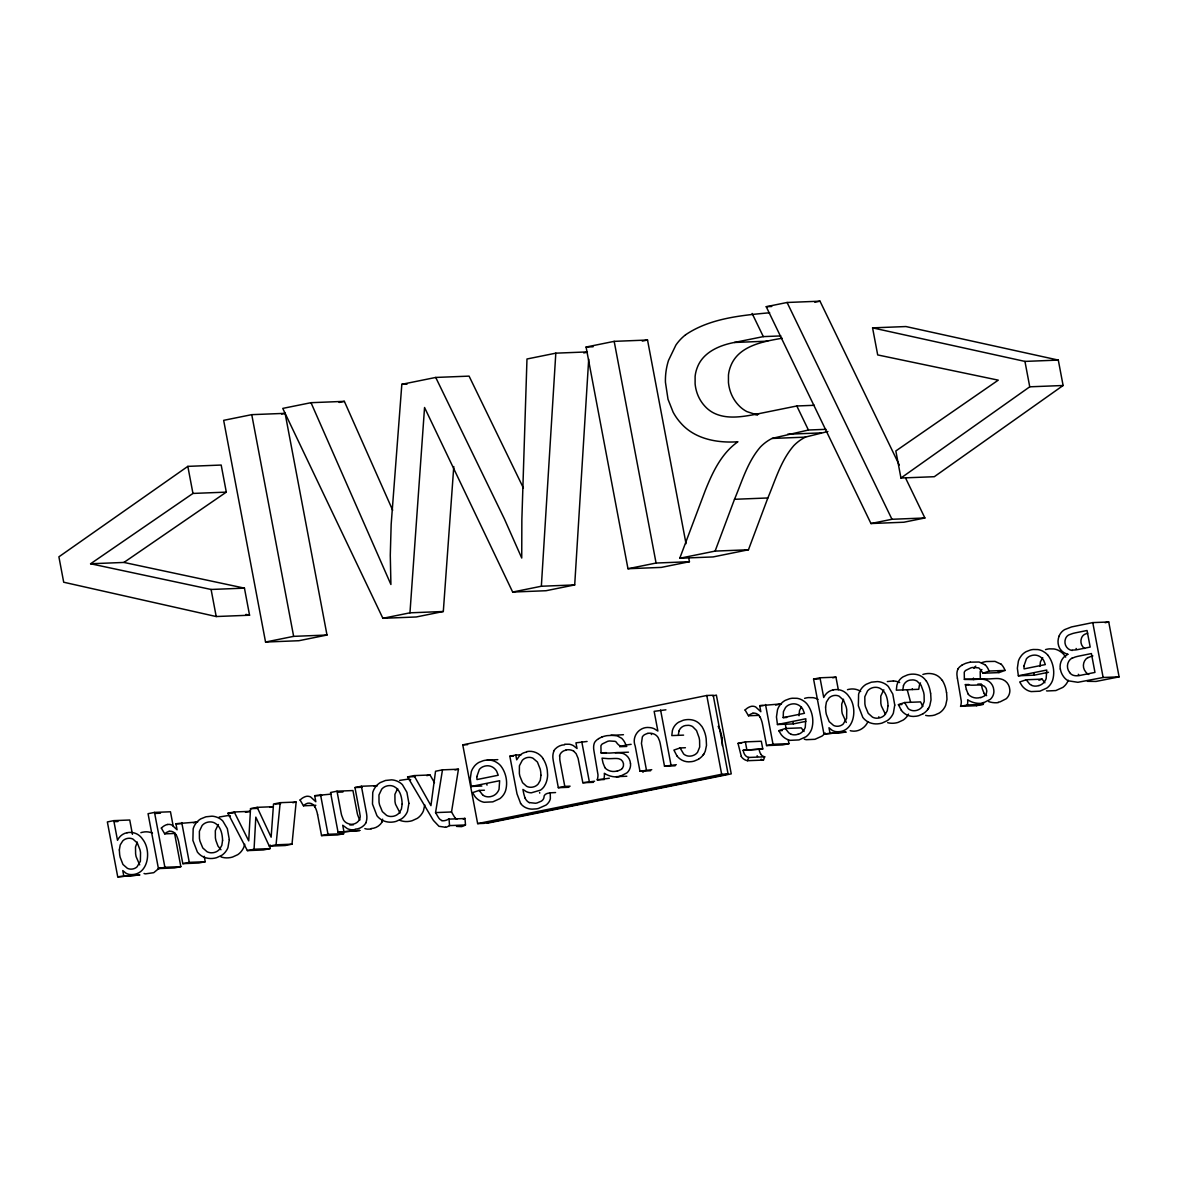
<?xml version="1.0" encoding="UTF-8"?>
<svg xmlns="http://www.w3.org/2000/svg" width="1178" height="1178" viewBox="0 0 1178 1178"><rect width="100%" height="100%" fill="white"/><g stroke="black" fill="none" stroke-linecap="round" stroke-linejoin="round"><path stroke-width="1.5" d="M912.273 689.542L912.273 688.777M698.657 759.074A16.168 15.491 87.7 0 0 705.283 751.122L706.505 745.365L706.152 738.591A29.421 28.198 87.7 0 0 701.882 726.428L701.381 725.957A15.314 14.681 87.7 0 0 694.181 720.465A19.893 19.054 87.7 0 0 685.243 719.832A24.105 23.104 87.7 0 0 683.122 720.303L678.557 722.247A14.165 13.576 87.7 0 0 672.388 730.537L671.799 735.587L678.263 735.337L678.97 731.17M902.775 689.925L903.497 685.743M269.806 807.372L273.119 806.709L257.172 807.342L250.531 808.682L248.72 840.871L234.216 811.981L227.943 813.247L247.365 850.604L263.312 849.971L270.027 848.616L270.248 845.038M247.365 850.604L254.065 849.235L255.817 817.134L269.306 846.157L285.267 845.524L292.011 844.17L296.149 802.056L280.187 802.674L273.517 804.029L271.146 837.19L257.172 807.342M392.686 510.265L344.359 401.359L311.007 402.685L282.764 408.398L382.879 618.303L409.959 612.825L424.551 407.5L512.666 592.048L541.35 586.246L555.81 353.164L587.395 351.913M512.666 592.048L546.018 590.723L574.702 584.921L588.706 359.172M382.879 618.303L416.232 616.977L443.311 611.5L453.78 466.562M523.4 488.031L469.08 376.121L435.727 377.446L401.831 384.308L391.17 524.298L390.286 555.28L390.919 584.494L311.007 402.685M722.364 745.762L722.099 737.958M269.306 846.157L276.05 844.803L280.187 802.674M424.772 804.883L423.476 810.685A16.212 15.55 87.7 0 1 422.21 813.203L421.164 814.72A16.934 16.227 87.7 0 1 417.277 818.371L412.226 820.683A24.591 23.575 87.7 0 1 409.679 821.287A20.085 19.26 87.7 0 1 400.049 820.418M559.771 756.173L559.8 759.383A32.94 31.57 87.7 0 0 560.227 762.21L564.792 786.389L570.108 786.182M441.883 820.433A6.317 6.052 87.7 0 1 439.512 818.901A4.506 4.314 87.7 0 1 439.144 818.489L438.893 818.136A34.309 32.881 87.7 0 1 437.656 816.192L435.565 812.599L442.486 769.852L458.448 769.219L451.527 811.981L453.604 815.559A34.309 32.881 87.7 0 0 454.841 817.503L455.106 817.856A4.506 4.314 87.7 0 0 455.459 818.268M244.744 844.243L243.89 847.011A16.212 15.55 87.7 0 1 242.624 849.529L241.578 851.046A16.934 16.227 87.7 0 1 237.691 854.698L232.64 857.01A24.591 23.575 87.7 0 1 230.093 857.613A20.085 19.26 87.7 0 1 221.052 856.951M685.537 334.817A48.313 46.295 87.7 0 0 675.907 345.051L668.5 360.439A63.317 60.682 87.7 0 0 665.437 382.232L668.014 399.268L673.124 412.182A54.365 52.097 87.7 0 0 680.81 423.079C694.843 439.173 717.564 443.208 737.914 441.765C721.422 453.353 712.572 472.275 705.298 490.446L679.765 558.254L715.105 551.098L734.498 499.295C742.052 481.449 747.529 461.82 760.473 446.933A45.25 43.365 87.7 0 1 772.15 438.378L808.417 430.014L825.969 429.322M679.765 558.254L713.117 556.929L748.457 549.773L767.85 497.97C775.404 480.123 780.881 460.51 793.825 445.608A45.25 43.365 87.7 0 1 805.502 437.067L827.898 431.501M747.5 760.708L748.752 757.454L764.699 756.821L763.462 760.075L747.5 760.708A10.057 9.63 87.7 0 1 741.168 756.409M651.316 734.571L651.67 733.806M867.921 721.643C865.315 727.813 858.497 732.112 851.753 731.008A11.795 11.309 87.7 0 1 850.251 730.64M137.281 842.079L135.499 846.982L135.603 853.741A38.653 37.048 87.7 0 0 136.103 856.627L139.681 864.858M843.492 699.231L841.71 704.12L841.814 710.879A38.653 37.048 87.7 0 0 842.314 713.78L846.305 722.467M704.076 753.611L703.075 755.113M928.588 708.199L927.587 709.701M803.529 730.507L804.191 729.535A11.5 11.029 87.7 0 0 805.251 727.312L805.84 718.771L777.451 724.529L776.464 716.916L777.48 709.892A16.919 16.212 87.7 0 1 779.026 706.476L780.587 704.253A16.536 15.844 87.7 0 1 785.284 700.365L789.54 698.745A23.575 22.603 87.7 0 1 792.426 698.23L797.02 698.304A16.86 16.153 87.7 0 1 802.056 699.982L804.368 701.47A17.287 16.566 87.7 0 1 807.107 704.091C812.305 710.908 814.189 720.45 811.789 728.711A16.816 16.124 87.7 0 1 810.214 732.098A17.155 16.433 87.7 0 1 809.168 733.614A16.654 15.962 87.7 0 1 805.958 736.78L798.993 739.917L790.35 740.329A15.682 15.034 87.7 0 1 786.433 738.989A16.242 15.564 87.7 0 1 781.161 734.571L778.805 730.699L785.314 728.49L801.261 727.857L804.014 731.523M159.899 867.597L153.744 872.677L145.542 873.855A11.795 11.309 87.7 0 1 144.04 873.487M801.482 706.918L799.509 710.555L799.037 715.738M397.619 788.597L394.91 794.355L394.983 801.526A34.044 32.631 87.7 0 0 395.543 804.309L400.049 813.011M981.892 669.531L981.554 669.826A7.51 7.201 87.7 0 0 980.685 670.812A4.462 4.27 87.7 0 0 980.199 671.651L980.332 678.734L988.533 678.955A128.181 122.851 87.7 0 0 992.274 678.719L994.954 678.572A35.517 34.029 87.7 0 1 998.208 678.557A16.787 16.094 87.7 0 1 1003.273 679.824A11.441 10.97 87.7 0 1 1009.752 689.351L1009.855 690.544A10.528 10.087 87.7 0 1 1008.427 696.007L1007.794 696.978A10.793 10.337 87.7 0 1 1006.189 698.76L1000.255 701.779A25.342 24.296 87.7 0 1 998.267 702.221M1065.28 655.984L1067.828 654.32M685.537 334.817C709.922 318.251 741.36 315.365 769.676 312.759M900.949 478.018L1029.749 386.811L1063.101 385.5L1058.3 360.085L905.926 326.542L872.574 327.867L877.698 354.931L998.252 380.155L895.84 450.953L900.949 478.018L934.301 476.707L1063.101 385.5M187.832 466.37L58.9 556.826L63.7 582.226L216.207 616.536L249.559 615.211L244.45 588.146L123.94 562.436L90.588 563.761L192.956 493.435L226.309 492.124L221.184 465.045L187.832 466.37L192.956 493.435M123.94 562.436L226.309 492.124M598.645 738.577L601.973 736.972M961.97 665.084L965.312 663.479A34.177 32.748 87.7 0 1 970.289 662.183M698.569 759.206L694.402 761.017A23.56 22.573 87.7 0 1 691.736 761.621L688.732 761.857A15.947 15.285 87.7 0 1 676.805 755.761M923.081 713.78L918.914 715.606A23.56 22.573 87.7 0 1 916.248 716.209L913.245 716.445A15.947 15.285 87.7 0 1 901.332 710.349M1072.054 658.311L1074.851 657.133A42.732 40.965 87.7 0 1 1079.239 656.028L1091.402 653.554L1094.966 672.417L1080.314 675.362A32.307 30.967 87.7 0 1 1077.693 675.745L1077.281 675.76A12.516 12.001 87.7 0 1 1073.011 675.2A8.29 7.952 87.7 0 1 1069.58 672.55M1088.001 657.677L1090.813 656.499A42.732 40.965 87.7 0 1 1092.845 655.91M219.182 817.031L227.972 815.559A18.171 17.42 87.7 0 1 230.387 815.868M555.56 792.544C551.613 792.897 543.514 792.19 543.897 797.771A5.257 5.036 87.7 0 1 542.808 799.862A8.334 7.996 87.7 0 1 541.306 801.173L537.109 802.94A21.69 20.792 87.7 0 1 535.489 803.249L529.32 802.586M630.466 763.477A11.441 10.97 87.7 0 0 624.016 753.891A16.787 16.094 87.7 0 0 618.921 752.713A35.517 34.029 87.7 0 0 615.667 752.713L612.987 752.845A128.181 122.851 87.7 0 1 609.247 753.081L601.045 752.86L600.927 745.777A4.462 4.27 87.7 0 1 601.413 744.938A7.51 7.201 87.7 0 1 602.282 743.951L607.73 741.301A24.679 23.648 87.7 0 1 609.438 740.962L615.049 741.33A5.978 5.728 87.7 0 1 615.976 741.816C620.821 748.752 621.763 745.129 631.143 744.334M983.012 673.227L989.152 671.048L1005.114 670.415L998.973 672.594L983.012 673.227L979.301 668.324A5.978 5.728 87.7 0 0 978.373 667.838L972.763 667.47A24.679 23.648 87.7 0 0 971.055 667.793L965.607 670.459A7.51 7.201 87.7 0 0 964.738 671.445A4.462 4.27 87.7 0 0 964.252 672.285L964.37 679.367L972.572 679.588A128.181 122.851 87.7 0 0 976.326 679.353L978.992 679.205A35.517 34.029 87.7 0 1 982.246 679.191M685.405 747.736L680.089 747.942L673.904 750.091L676.908 755.82M901.42 710.408L898.416 704.68L904.601 702.53L920.563 701.897L922.83 706.476M484.423 790.217L479.107 790.423L472.599 792.632L474.955 796.519A16.242 15.564 87.7 0 0 480.226 800.937A15.682 15.034 87.7 0 0 484.158 802.262L492.802 801.865L499.752 798.713A16.654 15.962 87.7 0 0 502.962 795.562A17.155 16.433 87.7 0 0 504.007 794.046A16.816 16.124 87.7 0 0 505.583 790.644C507.983 782.398 506.098 772.856 500.9 766.024A17.287 16.566 87.7 0 0 498.161 763.403L495.85 761.93A16.86 16.153 87.7 0 0 490.814 760.237L486.219 760.163A23.575 22.603 87.7 0 0 483.333 760.679L479.093 762.313A16.536 15.844 87.7 0 0 474.381 766.186L472.82 768.424A16.919 16.212 87.7 0 0 471.274 771.84L470.258 778.849L471.244 786.462L481.876 786.035M1044.915 682.798L1042.162 679.132L1026.215 679.765L1019.706 681.974L1022.062 685.846A16.242 15.564 87.7 0 0 1027.334 690.279A15.682 15.034 87.7 0 0 1031.265 691.589L1039.909 691.191L1046.859 688.04A16.654 15.962 87.7 0 0 1050.069 684.889A17.155 16.433 87.7 0 0 1051.115 683.373A16.816 16.124 87.7 0 0 1052.69 679.986C1055.09 671.725 1053.206 662.183 1048.008 655.351M1038.908 680.236L1042.162 679.132M798.051 734.336L799.14 733.938A11.029 10.573 87.7 0 0 803.529 730.507M1038.952 685.596L1040.041 685.213A11.029 10.573 87.7 0 0 1044.43 681.782L1045.092 680.796A11.5 11.029 87.7 0 0 1046.152 678.572L1046.756 670.046L1018.352 675.789L1017.365 668.191L1018.381 661.167A16.919 16.212 87.7 0 1 1019.927 657.751L1021.488 655.513A16.536 15.844 87.7 0 1 1026.185 651.64L1030.441 650.006A23.575 22.603 87.7 0 1 1033.327 649.49L1037.921 649.579A16.86 16.153 87.7 0 1 1042.957 651.257L1045.269 652.745A17.287 16.566 87.7 0 1 1048.008 655.351M399.636 780.381L407.559 779.232A18.171 17.42 87.7 0 1 410.754 779.718M1087.692 633.16L1084.923 634.22A7.009 6.715 87.7 0 0 1081.551 637.931A8.585 8.231 87.7 0 0 1084.614 648.489M922.875 674.464L923.581 674.258A24.105 23.104 87.7 0 1 925.702 673.772A19.893 19.054 87.7 0 1 934.655 674.434A15.314 14.681 87.7 0 1 941.84 679.912L942.223 680.457M804.589 698.363L805.502 698.112A23.575 22.603 87.7 0 1 808.373 697.597L812.982 697.67A16.86 16.153 87.7 0 1 818.003 699.349M1045.49 649.623L1046.403 649.372A23.575 22.603 87.7 0 1 1049.274 648.857L1053.883 648.945A16.86 16.153 87.7 0 1 1058.904 650.624L1061.216 652.111A17.287 16.566 87.7 0 1 1063.97 654.718L1065.678 657.133M617.39 771.192L621.366 769.352A6.14 5.875 87.7 0 0 622.308 768.336M980.714 697.7L984.69 695.859A6.081 5.831 87.7 0 0 982.054 685.169M526.728 751.873L523.577 752.889A13.856 13.282 87.7 0 0 519.645 755.613L516.7 759.81L515.787 755.024L509.838 756.232L517.009 793.869L520.632 803.381M887.328 681.547L893.41 680.943M780.867 335.921L763.315 336.613L734.336 342.474C719.405 345.272 702.868 352.31 697.243 367.639A32.174 30.834 87.7 0 0 695.123 376.356L695.108 383.792A41.495 39.772 87.7 0 0 695.933 389.005A36.739 35.222 87.7 0 0 703.295 404.378L705.062 406.41A32.13 30.79 87.7 0 0 713.515 412.904C726.37 419.427 741.433 416.938 755.01 414.45L796.814 405.983L814.366 405.291M782.177 338.233C763.241 341.517 738.37 345.714 730.596 366.329A32.174 30.834 87.7 0 0 728.46 375.031L728.446 382.467A41.495 39.772 87.7 0 0 729.285 387.68A36.739 35.222 87.7 0 0 736.648 403.053L738.415 405.085A32.13 30.79 87.7 0 0 746.852 411.593L757.439 415.054M905.676 478.253L924.892 517.981L903.894 522.222L870.969 523.533L766.23 306.707L787.081 302.481L820.006 301.185L899.27 465.015M251.753 414.656L223.658 420.34L265.551 642.039L298.888 640.714L326.998 635.03L285.105 413.345L251.753 414.656L293.646 636.356L326.998 635.03M555.81 353.164L526.978 358.995L521.854 519.778L521.736 558.033L504.42 518.983L435.727 377.446M688.747 558.107L689.424 561.715L661.314 567.398L627.977 568.724L586.084 347.039L614.18 341.355L647.532 340.03L686.023 543.691M814.793 302.231L820.006 301.185M281.601 414.052L285.105 413.345M339.058 402.434L344.359 401.359M583.758 352.929L587.351 352.207M642.26 341.09L647.532 340.03M265.551 642.039L293.646 636.356M627.977 568.724L656.072 563.04L689.424 561.715M870.969 523.533L891.967 519.277L924.892 517.981M462.763 744.849L706.785 695.491L713.22 695.241L728.092 774.005L484.084 823.363L477.65 823.613L462.763 744.849L467.592 744.658M712.778 695.845L716.371 695.108L731.244 773.872L487.236 823.231M132.437 834.333L129.742 820.006L113.78 820.639L107.36 821.935L117.726 876.815L139.681 874.974L117.726 876.815M173.151 825.925L170.471 811.775L154.509 812.408L148.06 813.703L158.426 868.584L174.388 867.95L180.838 866.655L174.491 833.008M665.923 709.819L654.143 711.335L657.869 731.023L654.261 728.77A14.725 14.107 87.7 0 0 649.608 727.577C639.463 726.193 631.379 736.441 635.192 745.998L639.948 771.192L650.58 770.765M823.937 733.968L845.892 732.127L823.937 733.968L813.571 679.088L819.991 677.792L835.953 677.159L838.309 689.69M1087.412 681.311L1096.055 681.429L1119.1 676.864L1108.734 621.984L1092.772 622.602L1071.582 626.917L1064.573 629.641A13.621 13.046 87.7 0 0 1059.11 636.002M832.743 677.806L835.953 677.159M1105.141 622.706L1108.734 621.984M167.526 824.526A7.76 7.436 87.7 0 1 171.929 825.042L177.083 829.798L175.949 823.761L197.713 821.964L193.354 822.848M300.11 800.039A13.753 13.179 87.7 0 1 306.251 796.372A7.76 7.436 87.7 0 1 310.668 796.976L315.822 801.732L314.688 795.71L331.136 794.105M359.894 820.021A9.012 8.629 87.7 0 1 359.261 819.122L357.626 814.778A38.182 36.592 87.7 0 1 356.978 811.863L352.944 790.556L336.996 791.189L330.532 792.5L338.057 832.257L359.776 830.461L338.057 832.257M336.996 791.189L341.016 812.496A38.182 36.592 87.7 0 0 341.679 815.412L343.358 819.726A9.012 8.629 87.7 0 0 347.952 823.54C354.033 826.426 362.044 820.948 359.864 814.042A59.842 57.354 87.7 0 0 359.555 812.04L354.961 787.552L361.41 786.256L377.372 785.623L374.148 786.271M445.52 827.265L438.982 826.308L433.475 820.492A78.146 74.891 87.7 0 1 432.503 818.99L407.603 776.906L414.052 775.61L430.014 774.977L434.476 782.663M442.486 769.852L435.536 771.266L430.942 805.649L414.052 775.61M587.086 741.463L575.954 742.847L577.029 748.501L573.391 745.659A13.665 13.091 87.7 0 0 569.269 744.231L564.645 744.231M745.114 710.025A13.753 13.179 87.7 0 1 751.255 706.344A7.76 7.436 87.7 0 1 755.687 706.962L760.841 711.718L759.707 705.681L781.47 703.884L775.654 705.048M245.466 812.305L250.178 811.347L234.216 811.981M292.807 802.719L296.149 802.056M426.789 775.625L430.014 774.977M454.973 769.926L458.448 769.219M783.179 717.608L804.441 713.308L802.851 709.318A11.412 10.941 87.7 0 0 799.523 705.666A11.78 11.294 87.7 0 0 798.596 705.107A10.749 10.307 87.7 0 0 793.633 703.84L792.558 703.914A13.488 12.929 87.7 0 0 790.85 704.223L789.157 704.797A10.19 9.763 87.7 0 0 785.52 707.551L783.429 711.63L783.179 717.608L786.727 717.476M471.244 786.462L499.649 780.72L499.045 789.245A11.5 11.029 87.7 0 1 497.985 791.469L497.322 792.455A11.029 10.573 87.7 0 1 492.934 795.886L491.844 796.269A11.147 10.69 87.7 0 1 484.585 796.107A9.483 9.085 87.7 0 1 482.524 794.694M777.451 724.529L793.398 723.896L805.826 721.378M1018.352 675.789L1034.299 675.156L1048.508 672.285M741.286 756.32L738.017 743.377L745.365 741.89L761.312 741.256L762.77 748.943L743.156 750.312A16.301 15.623 87.7 0 0 744.29 753.861L744.894 754.877A6.612 6.346 87.7 0 0 748.752 757.425M158.426 868.584L164.891 867.288L180.838 866.655M176.347 835.173A26.976 25.857 87.7 0 1 178.85 842.844L182.811 863.651L189.275 862.355L205.222 861.722L204.206 856.288M321.55 835.585L328.014 834.289L343.961 833.656L337.512 834.952L321.55 835.585L317.618 814.778M553.866 751.225A13.429 12.87 87.7 0 0 552.865 756.247A9.954 9.542 87.7 0 0 552.85 757.159L552.894 757.763A42.452 40.685 87.7 0 0 553.336 761.076L558.328 787.699L564.792 786.389M573.774 751.269L576.116 753.64L578.104 758.352L582.83 782.737L594.596 781.22M598.689 738.68A11.706 11.22 87.7 0 0 594.625 742.42A11.029 10.573 87.7 0 0 593.638 747.485L593.624 748.251A39.183 37.549 87.7 0 0 594.08 751.682L597.968 774.726A15.358 14.725 87.7 0 1 597.231 779.821L609.306 778.246M639.948 771.192L651.729 769.676M647.856 733.379A11.309 10.838 87.7 0 1 653.54 733.865A9.159 8.776 87.7 0 1 658.178 737.634L659.503 740.8A29.892 28.655 87.7 0 1 660.402 744.467L664.51 766.215L676.29 764.699M743.156 750.312L762.77 748.943M760.105 717.093A26.976 25.857 87.7 0 1 762.608 724.764L766.569 745.571L773.018 744.26L788.98 743.642L788.303 740.02M957.39 678.204L961.292 701.234A15.358 14.725 87.7 0 1 960.571 706.329L967.315 704.974L983.262 704.341A14.799 14.18 87.7 0 0 983.601 702.53M1119.1 676.864L1103.138 677.497L1077.885 682.298L1068.181 680.796A14.534 13.93 87.7 0 1 1063.16 676.039A16.58 15.888 87.7 0 1 1060.362 669.016M205.222 861.722L198.773 863.018L182.811 863.651M788.98 743.642L782.531 744.938L766.569 745.571M960.571 706.329L976.518 705.696L983.262 704.341M477.65 823.613L721.658 774.255L728.092 774.005M970.274 662.169L979.065 662.021L985.029 664.79M355.138 829.71L351.486 829.783A13.974 13.4 87.7 0 1 347.274 828.59L342.724 825.248L343.829 831.079M371.085 829.076L367.448 829.15A13.974 13.4 87.7 0 1 364.871 828.605M623.442 734.704L606.95 735.661A34.177 32.748 87.7 0 0 601.973 736.957M766.23 306.707L771.708 306.486M586.084 347.039L593.108 346.759M734.336 342.474L767.688 341.164M401.831 384.308L407.087 384.102M872.574 327.867L1024.948 361.41L1058.3 360.085M755.01 414.45L758.514 414.303M787.626 434.226L820.963 432.9M772.179 438.452L805.531 437.126M734.498 499.295L767.85 497.97M715.105 551.098L748.457 549.773M90.588 563.761L211.098 589.471L244.45 588.146M541.35 586.246L574.702 584.921M409.959 612.825L443.311 611.5M813.571 679.088L818.887 678.881M964.37 679.367L980.332 678.734M966.416 689.66A29.568 28.331 87.7 0 1 965.842 687.113L965.371 684.639L968.92 684.506M977.784 684.153L981.318 684.006M759.707 705.681L763.256 705.548M898.416 704.68L901.965 704.532M759.103 715.355L748.472 715.768L745.056 709.966M778.805 730.699L782.339 730.566M678.263 735.337L683.579 735.131M619.687 746.719L626.784 746.44M738.017 743.377L741.551 743.244M515.787 755.024L521.103 754.818M509.838 756.232L513.387 756.085M601.045 752.86L606.361 752.654M615.255 752.713L628.478 752.182M487.162 760.09L497.808 759.663M664.51 766.215L675.156 765.788M407.603 776.906L414.685 776.626M616.182 776.67L626.814 776.243M354.961 787.552L362.044 787.272M597.246 779.821L604.329 779.541M337.63 792.22L342.945 791.999M582.83 782.737L593.462 782.325M314.688 795.71L321.785 795.43M558.328 787.699L568.974 787.272M275.299 803.956L280.614 803.749M300.051 799.98L303.453 805.781L315.866 805.296M250.531 808.682L257.629 808.402M155.157 813.424L160.473 813.218M227.943 813.247L233.259 813.041M114.457 821.655L117.991 821.522M435.565 812.599L451.527 811.981M175.949 823.761L181.265 823.555M349.807 824.968L353.356 824.821M161.312 828.046L164.714 833.847L175.345 833.435M449.525 825.601L465.487 824.968L465.001 818.504L449.054 819.122L449.525 825.601A14.092 13.503 87.7 0 1 445.534 827.309M276.05 844.803L292.011 844.17M254.065 849.235L270.027 848.616M611.029 735.19L617.154 735.852L621.704 738.282A17.155 16.433 87.7 0 1 625.739 744.57M1072.333 650.109L1075.691 649.917A53.879 51.641 87.7 0 0 1078.812 649.372L1090.18 647.075L1087.044 630.495L1076.53 632.615A66.13 63.376 87.7 0 0 1072.775 633.484L1068.976 634.854A7.009 6.715 87.7 0 0 1065.589 638.55A8.585 8.231 87.7 0 0 1072.289 650.492M982.04 685.213L980.273 685.022A44.293 42.452 87.7 0 0 976.4 685.066A88.114 84.448 87.7 0 1 971.452 685.184L965.371 684.639M245.966 614.401L249.559 615.211M456.519 826.396L461.481 826.632A14.092 13.503 87.7 0 0 465.457 824.939M1000.991 664.156L995.027 661.388L986.236 661.535A34.177 32.748 87.7 0 0 981.745 662.654M482.524 794.694L479.107 790.423M220.949 849.75L217.989 846.084L215.957 840.636A34.044 32.631 87.7 0 1 215.397 837.852L215.324 830.681L218.048 824.924A10.587 10.146 87.7 0 1 218.431 824.482M885.444 714.28L881.409 706.034A34.044 32.631 87.7 0 1 880.835 703.237L880.776 696.08L883.485 690.323A10.587 10.146 87.7 0 1 883.868 689.881M926.276 681.09L925.893 680.545A15.314 14.681 87.7 0 0 918.707 675.053A19.893 19.054 87.7 0 0 909.755 674.405A24.105 23.104 87.7 0 0 907.634 674.876L903.07 676.835A14.165 13.576 87.7 0 0 896.9 685.11L896.311 690.175L918.737 689.292L919.444 685.11A8.938 8.57 87.7 0 1 920.489 682.901M760.855 754.244L760.266 753.213A16.301 15.623 87.7 0 1 759.133 749.664M1026.215 679.765L1029.631 684.02A9.483 9.085 87.7 0 0 1031.722 685.346M785.314 728.49L788.715 732.76A9.483 9.085 87.7 0 0 790.821 734.071M998.267 671.18L998.973 672.594M907.34 690.161L910.594 702.147M787.081 302.481L891.967 519.277M752.124 313.451L763.315 336.613M796.814 405.983L808.417 430.014M525.02 798.007L523.93 794.34A80.398 77.056 87.7 0 1 523.371 791.763L522.929 789.451L526.286 791.616A13.576 13.002 87.7 0 0 531.366 792.809L540.437 790.144A14.269 13.68 87.7 0 0 544.133 786.521L545.488 784.15A22.043 21.13 87.7 0 0 547.608 775.095L547.284 770.117A27.418 26.269 87.7 0 0 543.205 758.956M904.601 702.53L908.164 708.538A8.467 8.113 87.7 0 0 909.239 709.362A9.468 9.071 87.7 0 0 914.658 710.702L915.586 710.599A12.987 12.443 87.7 0 0 917.191 710.231L918.766 709.598A9.822 9.424 87.7 0 0 922.109 706.8L924.2 701.632L924.097 695.035A39.139 37.505 87.7 0 0 923.581 692.134L921.034 685.125L917.102 681.164A10.278 9.851 87.7 0 0 912.876 679.897L909.931 680.118A8.938 8.57 87.7 0 0 903.393 685.714M680.089 747.942L683.652 753.964A8.467 8.113 87.7 0 0 684.727 754.789A9.468 9.071 87.7 0 0 690.131 756.114L691.059 756.011A12.987 12.443 87.7 0 0 692.679 755.643L694.254 755.01A9.822 9.424 87.7 0 0 697.597 752.212L699.688 747.043L699.585 740.461A39.139 37.505 87.7 0 0 699.069 737.546L696.522 730.537L692.59 726.576A10.278 9.851 87.7 0 0 688.35 725.309L685.419 725.53A8.938 8.57 87.7 0 0 678.881 731.126M966.416 689.66L967.786 693.091A7.775 7.451 87.7 0 0 968.39 693.975M1034.299 675.156L1033.96 673.536M793.398 723.896L793.074 722.35M487.044 785.137L486.853 784.195M550.244 792.75L550.362 798.566A9.851 9.439 87.7 0 1 548.83 802.159L548.006 803.205A14.843 14.224 87.7 0 1 546.018 805.075L538.449 808.461A31.173 29.877 87.7 0 1 536.196 808.888L532.22 809.139A17.685 16.948 87.7 0 1 527.508 808.358A14.519 13.915 87.7 0 1 520.558 803.44M1092.772 622.602L1103.138 677.497M1024.948 361.41L1029.749 386.811M981.495 684.933L981.789 686.479A29.568 28.331 87.7 0 0 982.378 689.042L983.748 692.458A7.775 7.451 87.7 0 0 984.352 693.341M819.991 677.792L823.716 697.479A13.783 13.208 87.7 0 1 833.435 689.837M829.93 732.76L828.988 727.739L832.169 730.331A11.795 11.309 87.7 0 0 835.806 731.641C854.33 733.541 858.291 708.302 848.926 696.478A16.036 15.373 87.7 0 0 842.726 690.941A16.551 15.874 87.7 0 0 833.185 689.896M785.225 723.763L786.241 729.182M765.509 704.518L773.018 744.26M745.365 741.89L746.808 749.576M706.785 695.491L721.658 774.255M614.18 341.355L656.072 563.04M660.593 710.025L670.974 764.905M646.398 769.882L641.45 743.465L642.349 736.913A7.097 6.803 87.7 0 1 644.557 734.674L646.928 733.629A12.929 12.384 87.7 0 1 647.856 733.408M581.77 741.684L589.28 781.441M361.41 786.256L366.255 811.922A38.241 36.651 87.7 0 1 366.888 816.693L366.859 816.987A13.414 12.855 87.7 0 1 365.872 822.671M320.504 794.532L328.014 834.289M211.098 589.471L216.207 616.536M181.765 822.597L189.275 862.355M154.509 812.408L164.891 867.288M113.78 820.639L117.505 840.326A13.783 13.208 87.7 0 1 127.209 832.684M123.719 875.607L122.777 870.586L125.958 873.192A11.795 11.309 87.7 0 0 129.595 874.488C148.119 876.388 152.08 851.149 142.715 839.34A16.036 15.373 87.7 0 0 136.515 833.788A16.551 15.874 87.7 0 0 126.974 832.743M973.72 679.647L973.44 678.057M946.611 692.531L946.979 699.32L945.743 705.077A16.168 15.491 87.7 0 1 944.535 707.566L943.549 709.068A16.271 15.594 87.7 0 1 939.043 713.146L934.876 714.972A23.56 22.573 87.7 0 1 932.21 715.576L929.206 715.812A15.947 15.285 87.7 0 1 925.658 715.355M930.664 693.165L931.018 699.953L929.795 705.71A16.168 15.491 87.7 0 1 923.169 713.662M630.51 763.477L630.569 764.669A10.528 10.087 87.7 0 1 629.14 770.132L628.507 771.104A10.793 10.337 87.7 0 1 626.902 772.886L620.983 775.904A25.342 24.296 87.7 0 1 618.995 776.346M1039.909 666.409L1040.41 661.83L1042.383 658.193A10.19 9.763 87.7 0 1 1042.766 657.751M140.874 832.684A13.724 13.164 87.7 0 1 142.936 832.154A16.551 15.874 87.7 0 1 152.463 833.155M169.146 831.256A7.097 6.803 87.7 0 1 176.273 835.217M164.743 833.891A9.895 9.483 87.7 0 1 169.161 831.388M161.371 828.105A13.753 13.179 87.7 0 1 167.512 824.438M315.1 807.121A26.976 25.857 87.7 0 1 317.589 814.778M315.012 807.151A7.097 6.803 87.7 0 0 307.885 803.19A9.895 9.483 87.7 0 0 303.482 805.826M366.034 822.804A14.21 13.621 87.7 0 1 355.108 829.179M382.614 819.166A13.414 12.855 87.7 0 1 381.834 822.053M381.996 822.17A14.21 13.621 87.7 0 1 371.07 828.546M448.877 818.872A11.662 11.176 87.7 0 1 441.853 820.771M456.814 819.328A6.317 6.052 87.7 0 1 455.459 818.268M464.839 818.239A11.662 11.176 87.7 0 1 463.278 819.137M526.684 751.623A16.904 16.197 87.7 0 1 543.323 758.868M529.29 802.645A9.63 9.233 87.7 0 1 525.049 797.992M539.745 793.118A80.398 77.056 87.7 0 1 539.612 792.485M573.789 751.225A11.309 10.838 87.7 0 0 566.647 749.871A13.032 12.487 87.7 0 0 565.823 750.047M559.447 756.085A7.966 7.628 87.7 0 1 565.838 750.239M553.601 751.019A14.269 13.68 87.7 0 1 564.66 744.79M604.019 778.467A14.799 14.18 87.7 0 0 604.314 773.298A23.663 22.677 87.7 0 0 619.039 776.744M605.065 767.467A7.775 7.451 87.7 0 1 604.461 766.583L603.092 763.167A29.568 28.331 87.7 0 1 602.518 760.605L602.046 758.131L608.128 758.661A88.114 84.448 87.7 0 0 613.061 758.544A44.293 42.452 87.7 0 1 616.948 758.499L618.715 758.706A6.081 5.831 87.7 0 1 622.382 768.395M617.287 770.883A12.811 12.266 87.7 0 1 604.8 767.732M644.101 770.957A10.793 10.337 87.7 0 1 642.864 772.253M718.168 726.37A29.421 28.198 87.7 0 1 721.967 737.973M764.713 756.791A6.612 6.346 87.7 0 1 760.797 754.288M763.462 760.016A10.057 9.63 87.7 0 1 761.121 759.265M757.587 756.438A10.057 9.63 87.7 0 1 757.115 755.775M752.904 713.176A7.097 6.803 87.7 0 1 760.031 717.137M748.501 715.812A9.895 9.483 87.7 0 1 752.919 713.294M798.021 734.233A11.147 10.69 87.7 0 1 790.791 734.174M825.13 732.981A16.654 15.962 87.7 0 1 821.905 736.147L814.955 739.298L806.312 739.696A15.682 15.034 87.7 0 1 804.294 739.166M847.483 689.704A13.724 13.164 87.7 0 1 849.147 689.292A16.551 15.874 87.7 0 1 858.688 690.308A16.036 15.373 87.7 0 1 860.676 691.501M908.532 714.118A16.212 15.55 87.7 0 1 908.076 714.913L907.031 716.43A16.934 16.227 87.7 0 1 903.128 720.082L898.092 722.409A24.591 23.575 87.7 0 1 895.53 722.997A20.085 19.26 87.7 0 1 887.667 722.688M879.156 717.284A16.89 16.183 87.7 0 1 878.759 716.798M893.41 680.943A18.171 17.42 87.7 0 1 899.653 682.548M926.394 681.002A29.421 28.198 87.7 0 1 930.517 693.194M942.356 680.369A29.421 28.198 87.7 0 1 946.479 692.561M967.344 704.974A14.799 14.18 87.7 0 0 967.639 699.806A23.663 22.677 87.7 0 0 982.364 703.251M957.405 678.189A39.183 37.549 87.7 0 1 956.934 674.758L956.919 673.993A11.029 10.573 87.7 0 1 958.009 668.971M957.95 668.927A11.706 11.22 87.7 0 1 962.028 665.187M985.117 664.701A17.155 16.433 87.7 0 1 989.064 671.077M982.246 679.22A16.787 16.094 87.7 0 1 987.311 680.457A11.441 10.97 87.7 0 1 993.79 689.984L993.893 691.177A10.528 10.087 87.7 0 1 992.48 696.64L991.832 697.612A10.793 10.337 87.7 0 1 990.227 699.393L984.307 702.412A25.342 24.296 87.7 0 1 982.319 702.854M980.626 697.391A12.811 12.266 87.7 0 1 968.125 694.24M976.989 703.796A15.358 14.725 87.7 0 1 976.518 705.696M973.911 668.294A11.706 11.22 87.7 0 1 975.796 666.1M1001.064 664.068A17.155 16.433 87.7 0 1 1005.025 670.444M998.311 702.618A23.663 22.677 87.7 0 1 988.607 701.587M986.619 695.638A12.811 12.266 87.7 0 1 984.086 693.606M1038.922 685.508A11.147 10.69 87.7 0 1 1031.692 685.434M1068.313 680.236A16.816 16.124 87.7 0 1 1067.062 682.739A17.155 16.433 87.7 0 1 1066.031 684.256A16.654 15.962 87.7 0 1 1062.821 687.407L1055.856 690.558L1047.213 690.971A15.682 15.034 87.7 0 1 1046.52 690.823M1060.274 669.03A13.665 13.091 87.7 0 1 1065.207 655.896M1067.842 654.246A14.224 13.635 87.7 0 1 1061.29 650.492M1061.201 650.55A13.503 12.943 87.7 0 1 1059.184 636.032M1069.668 672.461A9.424 9.041 87.7 0 1 1071.936 658.104M1079.019 675.465A16.58 15.888 87.7 0 1 1078.297 674.287M1076.339 648.828A13.503 12.943 87.7 0 1 1076.088 648.46M1087.883 657.471A9.424 9.041 87.7 0 0 1085.63 671.828A8.29 7.952 87.7 0 0 1088.737 674.479M119.346 849.927L119.641 854.374A38.653 37.048 87.7 0 0 120.156 857.26L122.954 864.461L127.342 868.289A9.35 8.953 87.7 0 0 131.833 869.099A10.469 10.028 87.7 0 0 133.394 868.819A9.233 8.85 87.7 0 0 137.031 866.861L140.388 861.28L140.535 852.577A38.138 36.547 87.7 0 0 139.976 849.736L137.34 843.05L132.996 839.119A9.144 8.761 87.7 0 0 129.006 838.25L127.96 838.353A10.867 10.425 87.7 0 0 126.355 838.721A9.439 9.041 87.7 0 0 122.733 840.93L120.2 844.935L119.346 849.927M825.572 707.065L825.852 711.512A38.653 37.048 87.7 0 0 826.367 714.413L829.165 721.613L833.553 725.427A9.35 8.953 87.7 0 0 838.044 726.237A10.469 10.028 87.7 0 0 839.62 725.957A9.233 8.85 87.7 0 0 843.242 723.999L846.614 718.418L846.746 709.73A38.138 36.547 87.7 0 0 846.187 706.888L843.551 700.203L839.207 696.257A9.144 8.761 87.7 0 0 835.217 695.403L834.171 695.491A10.867 10.425 87.7 0 0 832.566 695.874A9.439 9.041 87.7 0 0 828.944 698.083L826.411 702.073L825.572 707.065M540.967 775.301L540.29 780.263L538.287 783.856A9.807 9.395 87.7 0 1 534.4 786.624L533.87 786.786A11.898 11.397 87.7 0 1 532.235 787.169L531.145 787.272A9.895 9.483 87.7 0 1 526.537 786.256L522.576 782.693L519.925 776.243A34.309 32.881 87.7 0 1 519.365 773.504L519.41 765.774L522.237 760.399A9.822 9.409 87.7 0 1 526.257 757.822A11.029 10.573 87.7 0 1 527.862 757.454L528.392 757.395A9.557 9.159 87.7 0 1 532.957 758.205L537.418 762.019L540.201 769.072A35.855 34.368 87.7 0 1 540.702 771.855L540.967 775.301M229.312 839.664L227.943 847.645A16.212 15.55 87.7 0 1 226.677 850.163L225.631 851.679A16.934 16.227 87.7 0 1 221.729 855.331L216.693 857.643A24.591 23.575 87.7 0 1 214.131 858.247A20.085 19.26 87.7 0 1 204.516 857.378A16.89 16.183 87.7 0 1 197.374 852.033L192.897 840.4L193.163 828.826A17.169 16.463 87.7 0 1 195.077 824.541L196.137 823.024A17.214 16.492 87.7 0 1 200.775 818.872L205.944 816.796L212.025 816.177A18.171 17.42 87.7 0 1 219.712 818.563A15.918 15.255 87.7 0 1 222.863 821.066L227.339 828.649L229.312 839.664M408.899 803.337L407.514 811.318A16.212 15.55 87.7 0 1 406.263 813.836L405.217 815.353A16.934 16.227 87.7 0 1 401.315 819.005L396.279 821.316A24.591 23.575 87.7 0 1 393.717 821.92A20.085 19.26 87.7 0 1 384.087 821.051A16.89 16.183 87.7 0 1 376.945 815.706L372.484 804.073L372.749 792.5A17.169 16.463 87.7 0 1 374.663 788.215L375.723 786.698A17.214 16.492 87.7 0 1 380.361 782.545L385.515 780.469L391.597 779.851A18.171 17.42 87.7 0 1 399.298 782.236A15.918 15.255 87.7 0 1 402.449 784.739L406.925 792.323L408.899 803.337M894.75 705.062L893.38 713.043A16.212 15.55 87.7 0 1 892.114 715.547L891.069 717.063A16.934 16.227 87.7 0 1 887.181 720.715L882.131 723.042A24.591 23.575 87.7 0 1 879.583 723.631A20.085 19.26 87.7 0 1 869.953 722.777A16.89 16.183 87.7 0 1 862.811 717.431L858.35 705.784L858.6 694.225A17.169 16.463 87.7 0 1 860.529 689.94L861.574 688.423A17.214 16.492 87.7 0 1 866.213 684.271L871.381 682.18L877.463 681.576A18.171 17.42 87.7 0 1 885.164 683.962A15.918 15.255 87.7 0 1 888.3 686.465L892.791 694.048L894.75 705.062M476.854 776.567L476.972 779.556L498.235 775.242L496.66 771.251A11.412 10.941 87.7 0 0 493.317 767.614A11.78 11.294 87.7 0 0 492.404 767.04A10.749 10.307 87.7 0 0 487.427 765.774L486.352 765.847A13.488 12.929 87.7 0 0 484.644 766.156L482.951 766.745A10.19 9.763 87.7 0 0 479.328 769.484L476.854 776.567M1023.962 665.909L1024.08 668.883L1045.342 664.583L1043.767 660.593A11.412 10.941 87.7 0 0 1040.424 656.941A11.78 11.294 87.7 0 0 1039.511 656.382A10.749 10.307 87.7 0 0 1034.534 655.101L1033.459 655.174A13.488 12.929 87.7 0 0 1031.751 655.498L1030.058 656.072A10.19 9.763 87.7 0 0 1026.421 658.826L1023.962 665.909M222.583 840.356L221.817 845.377L219.638 849.161A10.558 10.116 87.7 0 1 215.986 851.885L214.882 852.283A13.091 12.546 87.7 0 1 213.115 852.695L211.363 852.813A10.499 10.057 87.7 0 1 207.004 851.709L202.778 847.954L200.01 841.269A34.044 32.631 87.7 0 1 199.435 838.471L199.376 831.315L202.086 825.557A10.587 10.146 87.7 0 1 206.253 822.627L207.372 822.288A13.105 12.56 87.7 0 1 209.154 821.964L210.317 821.92A10.587 10.146 87.7 0 1 214.691 822.995C220.846 826.249 222.333 833.995 222.583 840.356M402.169 804.029L401.404 809.05L399.224 812.835A10.558 10.116 87.7 0 1 395.572 815.559L394.468 815.956A13.091 12.546 87.7 0 1 392.701 816.369L390.949 816.487A10.499 10.057 87.7 0 1 386.59 815.382L382.364 811.627L379.596 804.942A34.044 32.631 87.7 0 1 379.021 802.159L378.963 794.988L381.672 789.231A10.587 10.146 87.7 0 1 385.839 786.3L386.958 785.962A13.105 12.56 87.7 0 1 388.74 785.638L389.903 785.593A10.587 10.146 87.7 0 1 394.277 786.668C400.432 789.923 401.919 797.668 402.169 804.029M888.021 705.755L887.255 710.776L885.076 714.56A10.558 10.116 87.7 0 1 881.424 717.269L880.319 717.682A13.091 12.546 87.7 0 1 878.552 718.079L876.8 718.212A10.499 10.057 87.7 0 1 872.442 717.107L868.23 713.338L865.447 706.667A34.044 32.631 87.7 0 1 864.888 703.87L864.814 696.713L867.523 690.956A10.587 10.146 87.7 0 1 871.691 688.026L872.81 687.672A13.105 12.56 87.7 0 1 874.591 687.363L875.769 687.319A10.587 10.146 87.7 0 1 880.143 688.394C886.298 691.648 887.77 699.393 888.021 705.755"/></g></svg>
